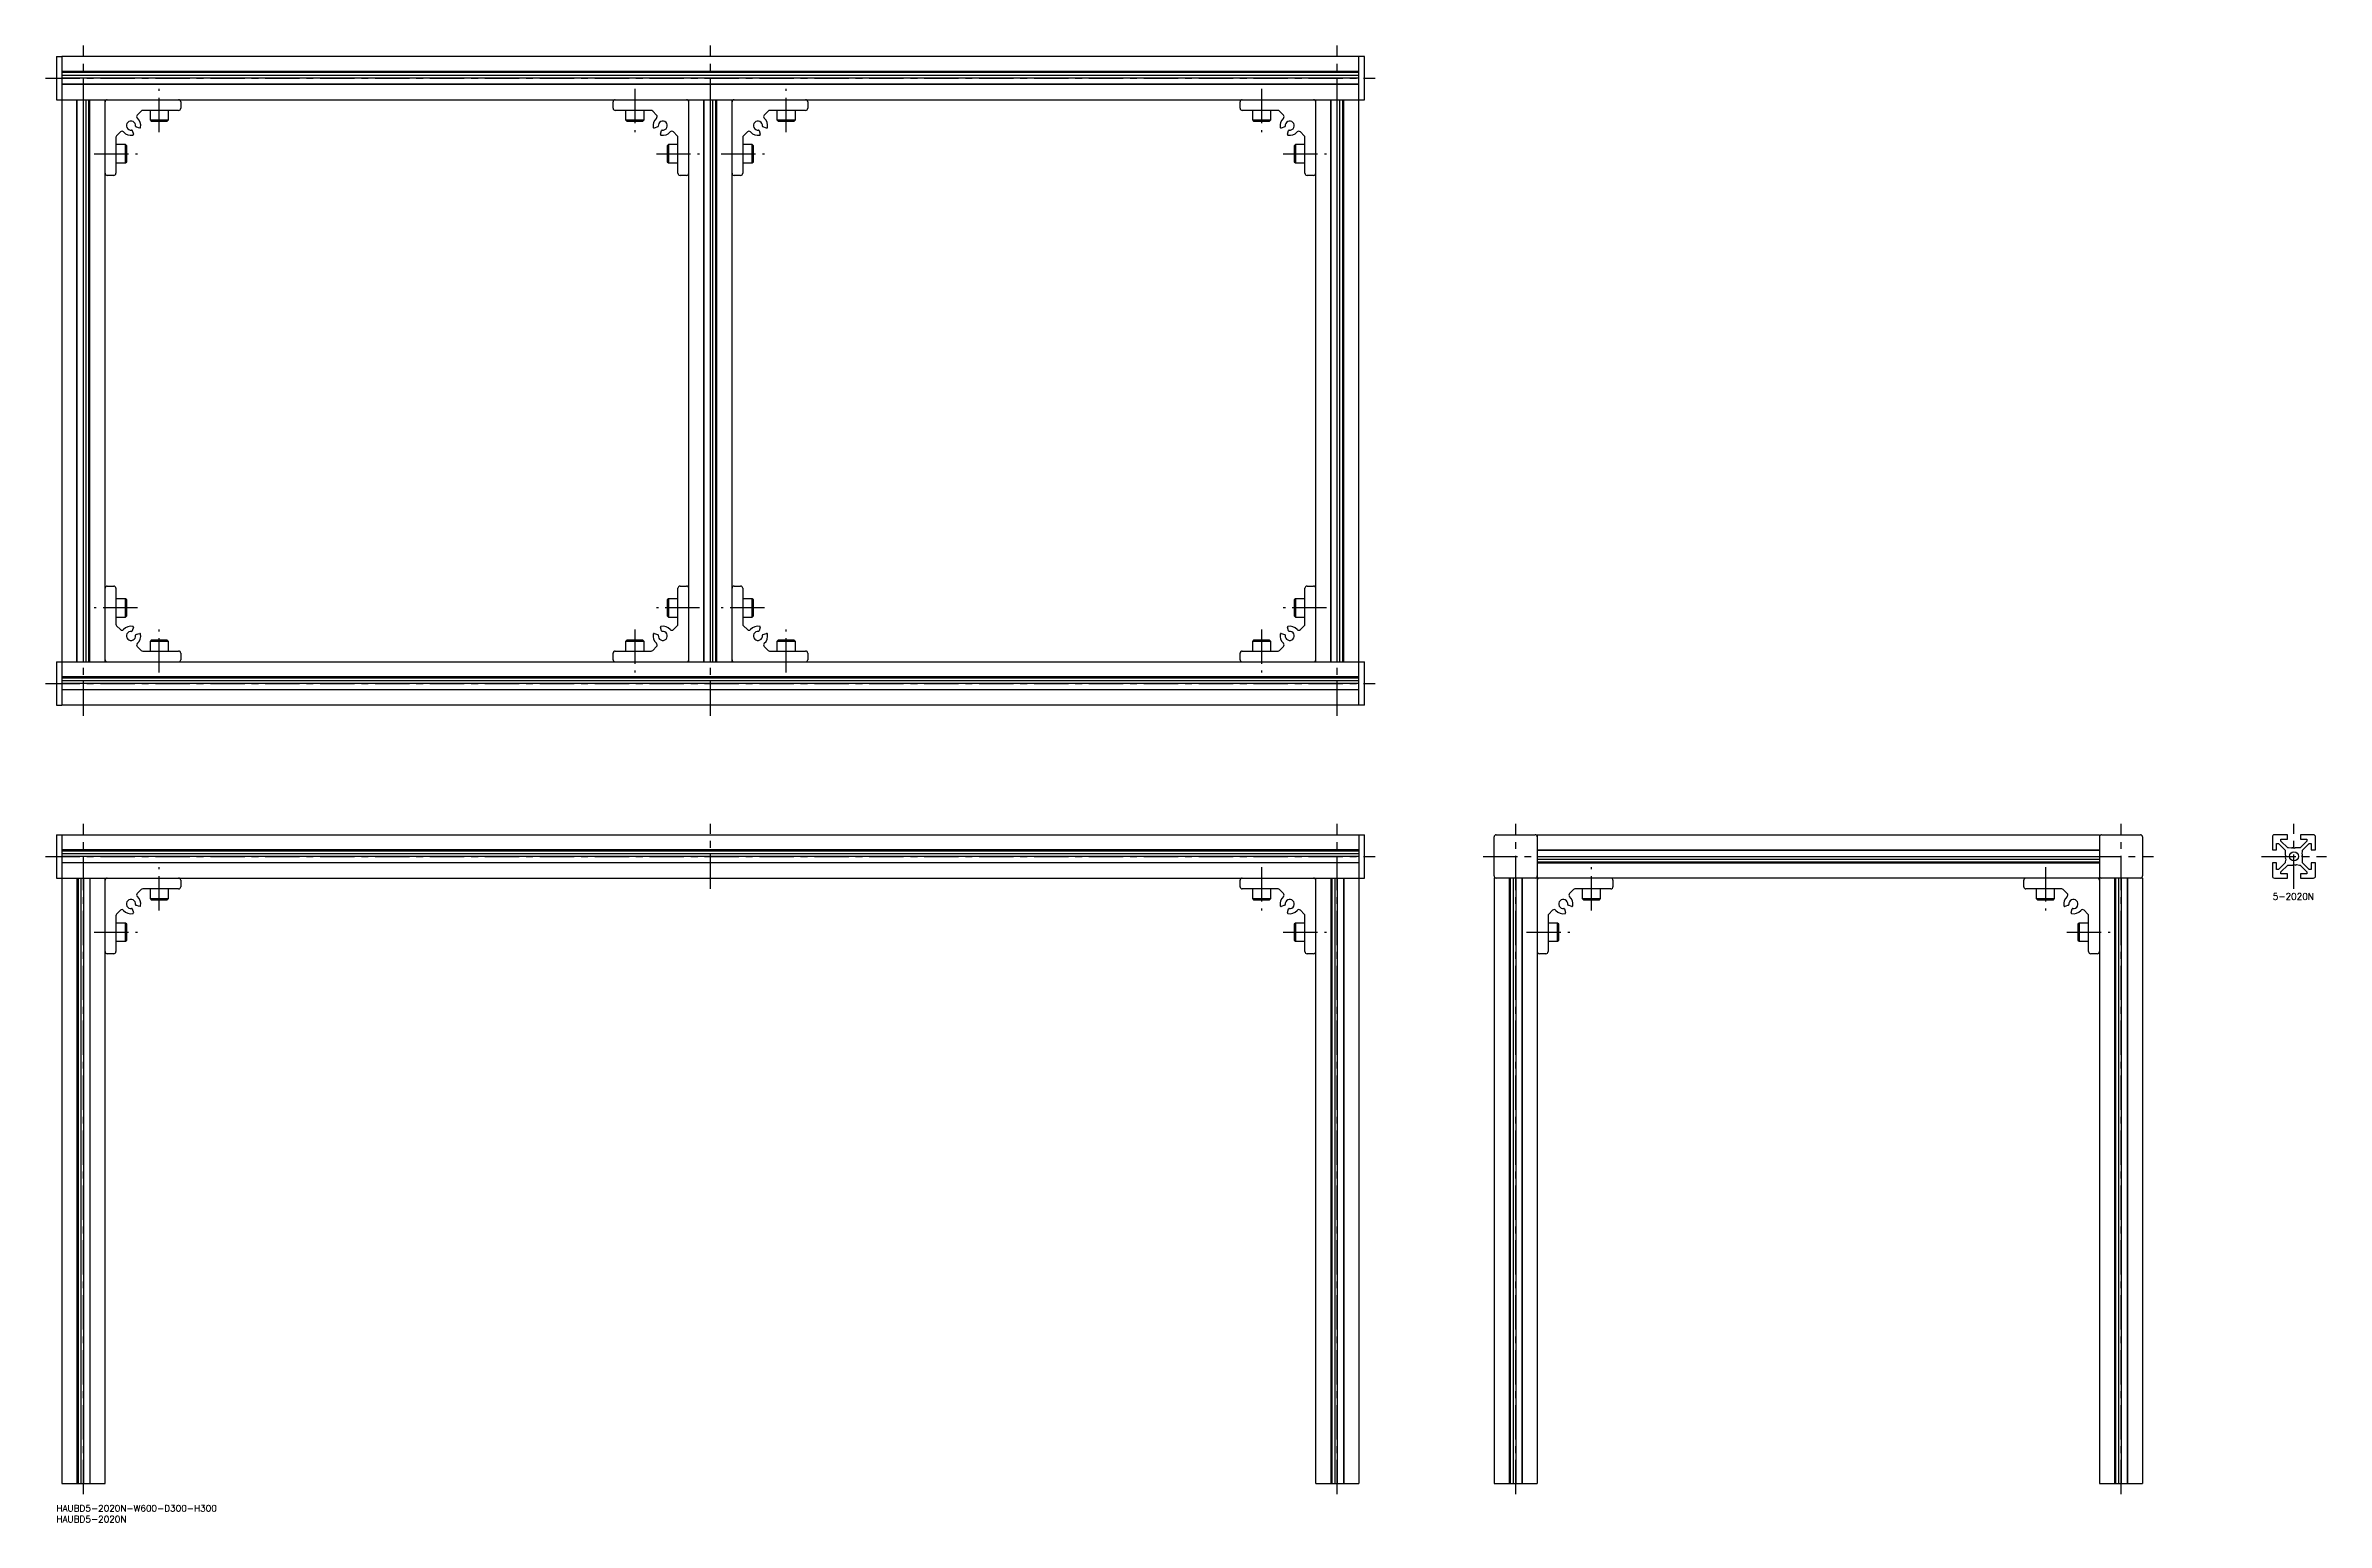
# Model space of a CAD drawing. Extents: x -5 to 1050, y -8 to 675.
import ezdxf

# ---------------------------------------------------------------- set-up
doc = ezdxf.new("R2010")
doc.units = 0
doc.header["$LTSCALE"] = 0.5
doc.linetypes.add('CENTER', pattern=[50.8, 31.75, -6.35, 6.35, -6.35])
for name, color, linetype in [('MSM_CENTER', 1, 'CENTER'), ('MSM_CONTINUOUS', 7, 'CONTINUOUS'), ('MSM_PART_NUMBER', 7, 'CONTINUOUS')]:
    doc.layers.add(name, color=color, linetype=linetype)
doc.styles.get("Standard").update_dxf_attribs({"font": 'txt.shx', "height": 3, "bigfont": 'bigfont.shx'})

# ---------------------------------------------------------------- blocks, each defined once
blk = doc.blocks.new('*U8')
at = {"layer": 'MSM_PART_NUMBER'}
blk.add_text('HAUBD5-2020N-W600-D300-H300', height=3, dxfattribs=at).set_placement((0, -3))
blk = doc.blocks.new('*U9')
at = {"layer": 'MSM_PART_NUMBER'}
blk.add_text('HAUBD5-2020N', height=3, dxfattribs=at).set_placement((0, -8))
blk = doc.blocks.new('*U10')
at = {"layer": 'MSM_PART_NUMBER'}
blk.add_text('5-2020N', height=3, dxfattribs=at).set_placement((1025.2, 280))

msp = doc.modelspace()

# ---------------------------------------------------------------- linework, layer by layer
at = {"layer": 'MSM_CENTER'}
for p, q in [((12.5, 365), (12.5, 675)), ((302.5, 365), (302.5, 675)), ((592.5, 365), (592.5, 675)), ((-5, 660), (610, 660)), ((47.5, 635), (47.5, 655)), ((267.5, 655), (267.5, 635)), ((337.5, 635), (337.5, 655)), ((557.5, 655), (557.5, 635)), ((17.5, 625), (37.5, 625)), ((277.5, 625), (297.5, 625)), ((307.5, 625), (327.5, 625)), ((567.5, 625), (587.5, 625)), ((37.5, 415), (17.5, 415)), ((297.5, 415), (277.5, 415)), ((327.5, 415), (307.5, 415)), ((587.5, 415), (567.5, 415)), ((47.5, 385), (47.5, 405)), ((267.5, 405), (267.5, 385)), ((337.5, 385), (337.5, 405)), ((557.5, 405), (557.5, 385)), ((-5, 380), (610, 380)), ((12.5, 5), (12.5, 315)), ((302.5, 285), (302.5, 315)), ((592.5, 5), (592.5, 315)), ((675, 5), (675, 315)), ((955, 5), (955, 315)), ((1035, 285), (1035, 315)), ((-5, 300), (610, 300)), ((660, 300), (970, 300)), ((1020, 300), (1050, 300)), ((47.5, 275), (47.5, 295)), ((557.5, 295), (557.5, 275)), ((710, 275), (710, 295)), ((920, 295), (920, 275)), ((17.5, 265), (37.5, 265)), ((567.5, 265), (587.5, 265)), ((680, 265), (700, 265)), ((930, 265), (950, 265))]:
    msp.add_line(p, q, dxfattribs=at)
at = {"layer": 'MSM_CONTINUOUS'}
for p, q in [((0, 670), (2.5, 670)), ((0, 670), (0, 650)), ((2.5, 670), (2.5, 370)), ((605, 670), (2.5, 670)), ((602.5, 370), (602.5, 670)), ((605, 650), (605, 670)), ((602.5, 663), (2.5, 663)), ((602.5, 662.9), (2.5, 662.9)), ((602.5, 662.5), (2.5, 662.5)), ((602.5, 661.2), (2.5, 661.2)), ((602.5, 660), (2.5, 660)), ((602.5, 657.1), (2.5, 657.1)), ((602.5, 657), (2.5, 657)), ((0, 650), (605, 650)), ((9.5, 390), (9.5, 650)), ((9.6, 390), (9.6, 650)), ((12.5, 390), (12.5, 650)), ((13.7, 390), (13.7, 650)), ((15, 390), (15, 650)), ((15.4, 390), (15.4, 650)), ((15.5, 390), (15.5, 650)), ((22.5, 390), (22.5, 650)), ((39.2, 644.7), (37.4, 642.9)), ((56.5, 645), (39.9, 645)), ((43.3, 645), (43.3, 640.6)), ((51.8, 640.6), (51.8, 645)), ((57.5, 649), (57.5, 646)), ((257.5, 646), (257.5, 649)), ((275.1, 645), (258.5, 645)), ((263.3, 645), (263.3, 640.6)), ((271.8, 640.6), (271.8, 645)), ((277.6, 642.9), (275.8, 644.7)), ((292.5, 390), (292.5, 650)), ((299.5, 390), (299.5, 650)), ((299.6, 390), (299.6, 650)), ((302.5, 390), (302.5, 650)), ((303.7, 390), (303.7, 650)), ((305, 390), (305, 650)), ((305.4, 390), (305.4, 650)), ((305.5, 390), (305.5, 650)), ((312.5, 390), (312.5, 650)), ((329.2, 644.7), (327.4, 642.9)), ((346.5, 645), (329.9, 645)), ((333.3, 645), (333.3, 640.6)), ((341.8, 640.6), (341.8, 645)), ((347.5, 649), (347.5, 646)), ((547.5, 646), (547.5, 649)), ((565.1, 645), (548.5, 645)), ((553.2, 645), (553.2, 640.6)), ((561.7, 640.6), (561.7, 645)), ((567.6, 642.9), (565.8, 644.7)), ((582.5, 390), (582.5, 650)), ((589.5, 390), (589.5, 650)), ((589.6, 390), (589.6, 650)), ((592.5, 390), (592.5, 650)), ((593.7, 390), (593.7, 650)), ((595, 390), (595, 650)), ((595.4, 390), (595.4, 650)), ((595.5, 390), (595.5, 650)), ((29.6, 635.1), (27.8, 633.3)), ((35.1, 635.7), (35.6, 634)), ((38.5, 636.9), (36.8, 637.4)), ((43.3, 640.6), (43.8, 640)), ((43.3, 640.6), (51.8, 640.6)), ((43.8, 640), (51.2, 640)), ((51.2, 640), (51.8, 640.6)), ((263.3, 640.6), (263.8, 640)), ((263.3, 640.6), (271.8, 640.6)), ((263.8, 640), (271.2, 640)), ((271.2, 640), (271.8, 640.6)), ((278.2, 637.4), (276.5, 636.9)), ((279.4, 634), (279.9, 635.7)), ((287.2, 633.3), (285.4, 635.1)), ((319.6, 635.1), (317.8, 633.3)), ((325.1, 635.7), (325.6, 634)), ((328.5, 636.9), (326.8, 637.4)), ((333.3, 640.6), (333.8, 640)), ((333.3, 640.6), (341.8, 640.6)), ((333.8, 640), (341.2, 640)), ((341.2, 640), (341.8, 640.6)), ((553.2, 640.6), (553.8, 640)), ((553.2, 640.6), (561.7, 640.6)), ((553.8, 640), (561.2, 640)), ((561.2, 640), (561.7, 640.6)), ((568.2, 637.4), (566.5, 636.9)), ((569.4, 634), (569.9, 635.7)), ((577.2, 633.3), (575.4, 635.1)), ((27.5, 632.6), (27.5, 616)), ((31.9, 629.2), (27.5, 629.2)), ((32.5, 628.7), (31.9, 629.2)), ((31.9, 620.8), (31.9, 629.2)), ((32.5, 621.3), (32.5, 628.7)), ((283.1, 629.2), (282.5, 628.7)), ((282.5, 628.7), (282.5, 621.3)), ((287.5, 629.2), (283.1, 629.2)), ((283.1, 629.2), (283.1, 620.8)), ((287.5, 616), (287.5, 632.6)), ((317.5, 632.6), (317.5, 616)), ((321.9, 629.2), (317.5, 629.2)), ((322.5, 628.7), (321.9, 629.2)), ((321.9, 620.8), (321.9, 629.2)), ((322.5, 621.3), (322.5, 628.7)), ((573.1, 629.2), (572.5, 628.7)), ((572.5, 628.7), (572.5, 621.3)), ((577.5, 629.2), (573.1, 629.2)), ((573.1, 629.2), (573.1, 620.8)), ((577.5, 616), (577.5, 632.6)), ((26.5, 615), (23.5, 615)), ((27.5, 620.8), (31.9, 620.8)), ((31.9, 620.8), (32.5, 621.3)), ((282.5, 621.3), (283.1, 620.8)), ((283.1, 620.8), (287.5, 620.8)), ((291.5, 615), (288.5, 615)), ((316.5, 615), (313.5, 615)), ((317.5, 620.8), (321.9, 620.8)), ((321.9, 620.8), (322.5, 621.3)), ((572.5, 621.3), (573.1, 620.8)), ((573.1, 620.8), (577.5, 620.8)), ((581.5, 615), (578.5, 615)), ((23.5, 425), (26.5, 425)), ((27.5, 424), (27.5, 407.4)), ((287.5, 407.4), (287.5, 424)), ((288.5, 425), (291.5, 425)), ((313.5, 425), (316.5, 425)), ((317.5, 424), (317.5, 407.4)), ((577.5, 407.4), (577.5, 424)), ((578.5, 425), (581.5, 425)), ((31.9, 419.2), (27.5, 419.2)), ((32.5, 418.7), (31.9, 419.2)), ((31.9, 410.7), (31.9, 419.2)), ((32.5, 411.3), (32.5, 418.7)), ((283.1, 419.2), (282.5, 418.7)), ((282.5, 418.7), (282.5, 411.3)), ((287.5, 419.2), (283.1, 419.2)), ((283.1, 419.2), (283.1, 410.7)), ((321.9, 419.2), (317.5, 419.2)), ((322.5, 418.7), (321.9, 419.2)), ((321.9, 410.7), (321.9, 419.2)), ((322.5, 411.3), (322.5, 418.7)), ((573.1, 419.2), (572.5, 418.7)), ((572.5, 418.7), (572.5, 411.3)), ((577.5, 419.2), (573.1, 419.2)), ((573.1, 419.2), (573.1, 410.7)), ((27.5, 410.7), (31.9, 410.7)), ((27.8, 406.7), (29.6, 404.9)), ((31.9, 410.7), (32.5, 411.3)), ((35.6, 406), (35.1, 404.3)), ((36.8, 402.6), (38.5, 403.1)), ((276.5, 403.1), (278.2, 402.6)), ((279.9, 404.3), (279.4, 406)), ((282.5, 411.3), (283.1, 410.7)), ((283.1, 410.7), (287.5, 410.7)), ((285.4, 404.9), (287.2, 406.7)), ((317.5, 410.7), (321.9, 410.7)), ((317.8, 406.7), (319.6, 404.9)), ((321.9, 410.7), (322.5, 411.3)), ((325.6, 406), (325.1, 404.3)), ((326.8, 402.6), (328.5, 403.1)), ((566.5, 403.1), (568.2, 402.6)), ((569.9, 404.3), (569.4, 406)), ((572.5, 411.3), (573.1, 410.7)), ((573.1, 410.7), (577.5, 410.7)), ((575.4, 404.9), (577.2, 406.7)), ((37.4, 397.1), (39.2, 395.3)), ((39.9, 395), (56.5, 395)), ((43.8, 400), (43.3, 399.4)), ((43.3, 399.4), (43.3, 395)), ((51.8, 399.4), (43.3, 399.4)), ((51.2, 400), (43.8, 400)), ((51.8, 399.4), (51.2, 400)), ((51.8, 395), (51.8, 399.4)), ((57.5, 394), (57.5, 391)), ((257.5, 391), (257.5, 394)), ((258.5, 395), (275.1, 395)), ((263.8, 400), (263.3, 399.4)), ((263.3, 399.4), (263.3, 395)), ((271.8, 399.4), (263.3, 399.4)), ((271.2, 400), (263.8, 400)), ((271.8, 399.4), (271.2, 400)), ((271.8, 395), (271.8, 399.4)), ((275.8, 395.3), (277.6, 397.1)), ((327.4, 397.1), (329.2, 395.3)), ((329.9, 395), (346.5, 395)), ((333.8, 400), (333.3, 399.4)), ((333.3, 399.4), (333.3, 395)), ((341.8, 399.4), (333.3, 399.4)), ((341.2, 400), (333.8, 400)), ((341.8, 399.4), (341.2, 400)), ((341.8, 395), (341.8, 399.4)), ((347.5, 394), (347.5, 391)), ((547.5, 391), (547.5, 394)), ((548.5, 395), (565.1, 395)), ((553.8, 400), (553.2, 399.4)), ((553.2, 399.4), (553.2, 395)), ((561.7, 399.4), (553.2, 399.4)), ((561.2, 400), (553.8, 400)), ((561.7, 399.4), (561.2, 400)), ((561.7, 395), (561.7, 399.4)), ((565.8, 395.3), (567.6, 397.1)), ((0, 390), (605, 390)), ((0, 390), (0, 370)), ((602.5, 383), (2.5, 383)), ((602.5, 382.9), (2.5, 382.9)), ((602.5, 382.5), (2.5, 382.5)), ((602.5, 381.2), (2.5, 381.2)), ((602.5, 380), (2.5, 380)), ((605, 370), (605, 390)), ((0, 370), (2.5, 370)), ((602.5, 377.1), (2.5, 377.1)), ((602.5, 377), (2.5, 377)), ((605, 370), (2.5, 370)), ((0, 310), (0, 290)), ((0, 310), (605, 310)), ((2.5, 310), (2.5, 290)), ((602.5, 310), (602.5, 10)), ((605, 290), (605, 310)), ((665, 291), (665, 309)), ((666, 310), (684, 310)), ((685, 310), (685, 10)), ((685, 310), (945, 310)), ((945, 310), (945, 10)), ((946, 310), (964, 310)), ((965, 309), (965, 291)), ((1025, 309), (1025, 303)), ((1032, 310), (1026, 310)), ((1027, 303), (1027, 306)), ((1027, 306), (1027.9, 306)), ((1027.9, 306), (1031, 302.9)), ((1029, 307.1), (1029, 308)), ((1029, 308), (1032, 308)), ((1032.1, 304), (1029, 307.1)), ((1032, 308), (1032, 310)), ((1041, 307.1), (1037.9, 304)), ((1044, 310), (1038, 310)), ((1038, 310), (1038, 308)), ((1038, 308), (1041, 308)), ((1039, 302.9), (1042.1, 306)), ((1041, 308), (1041, 307.1)), ((1042.1, 306), (1043, 306)), ((1043, 306), (1043, 303)), ((1045, 303), (1045, 309)), ((602.5, 303), (2.5, 303)), ((602.5, 302.9), (2.5, 302.9)), ((602.5, 302.5), (2.5, 302.5)), ((602.5, 301.2), (2.5, 301.2)), ((602.5, 300), (2.5, 300)), ((602.5, 297.1), (2.5, 297.1)), ((602.5, 297), (2.5, 297)), ((685, 303), (945, 303)), ((685, 302.9), (945, 302.9)), ((685, 300), (945, 300)), ((685, 298.8), (945, 298.8)), ((685, 297.5), (945, 297.5)), ((685, 297.1), (945, 297.1)), ((685, 297), (945, 297)), ((1025, 303), (1027, 303)), ((1027, 297), (1025, 297)), ((1025, 297), (1025, 291)), ((1027, 294), (1027, 297)), ((1031, 297.1), (1027.9, 294)), ((1029, 292.9), (1032.1, 296)), ((1031, 302.9), (1031, 300.7)), ((1031.2, 298.8), (1031, 297.5)), ((1031, 297.5), (1031, 297.1)), ((1031.1, 300.4), (1031.3, 300)), ((1031.3, 300), (1031.1, 299.6)), ((1031.1, 299.1), (1031.2, 298.8)), ((1032.5, 304), (1032.1, 304)), ((1032.1, 296), (1034.3, 296)), ((1033.8, 303.8), (1032.5, 304)), ((1034.1, 303.9), (1033.8, 303.8)), ((1035, 303.7), (1034.6, 303.9)), ((1034.6, 296.1), (1035, 296.3)), ((1035.4, 303.9), (1035, 303.7)), ((1035, 296.3), (1035.4, 296.1)), ((1037.9, 304), (1035.7, 304)), ((1035.9, 296.1), (1036.2, 296.2)), ((1036.2, 296.2), (1037.5, 296)), ((1037.5, 296), (1037.9, 296)), ((1037.9, 296), (1041, 292.9)), ((1038.7, 300), (1038.9, 300.4)), ((1038.9, 299.6), (1038.7, 300)), ((1038.8, 301.2), (1039, 302.5)), ((1038.9, 300.9), (1038.8, 301.2)), ((1039, 302.5), (1039, 302.9)), ((1039, 297.1), (1039, 299.3)), ((1042.1, 294), (1039, 297.1)), ((1043, 303), (1045, 303)), ((1045, 297), (1043, 297)), ((1043, 297), (1043, 294)), ((1045, 291), (1045, 297)), ((0, 290), (605, 290)), ((2.5, 290), (2.5, 10)), ((9.5, 290), (9.5, 10)), ((9.6, 290), (9.6, 10)), ((10, 290), (10, 10)), ((11.3, 290), (11.3, 10)), ((12.5, 290), (12.5, 10)), ((15.4, 290), (15.4, 10)), ((15.5, 290), (15.5, 10)), ((22.5, 10), (22.5, 290)), ((56.5, 285), (39.9, 285)), ((43.3, 285), (43.3, 280.6)), ((51.8, 280.6), (51.8, 285)), ((57.5, 289), (57.5, 286)), ((547.5, 286), (547.5, 289)), ((565.1, 285), (548.5, 285)), ((553.2, 285), (553.2, 280.6)), ((561.7, 280.6), (561.7, 285)), ((582.5, 10), (582.5, 290)), ((589.5, 290), (589.5, 10)), ((589.6, 290), (589.6, 10)), ((590, 290), (590, 10)), ((591.3, 290), (591.3, 10)), ((592.5, 290), (592.5, 10)), ((595.4, 290), (595.4, 10)), ((595.5, 290), (595.5, 10)), ((965, 290), (665, 290)), ((665, 290), (665, 10)), ((672, 290), (672, 10)), ((672.1, 290), (672.1, 10)), ((672.5, 290), (672.5, 10)), ((673.8, 290), (673.8, 10)), ((675, 290), (675, 10)), ((677.9, 290), (677.9, 10)), ((678, 290), (678, 10)), ((719, 285), (702.4, 285)), ((705.8, 285), (705.8, 280.6)), ((714.2, 280.6), (714.2, 285)), ((720, 289), (720, 286)), ((910, 286), (910, 289)), ((927.6, 285), (911, 285)), ((915.8, 285), (915.8, 280.6)), ((924.2, 280.6), (924.2, 285)), ((952, 290), (952, 10)), ((952.1, 290), (952.1, 10)), ((952.5, 290), (952.5, 10)), ((953.8, 290), (953.8, 10)), ((955, 290), (955, 10)), ((957.9, 290), (957.9, 10)), ((958, 290), (958, 10)), ((965, 290), (965, 10)), ((1026, 290), (1032, 290)), ((1027.9, 294), (1027, 294)), ((1029, 292), (1029, 292.9)), ((1032, 292), (1029, 292)), ((1032, 290), (1032, 292)), ((1038, 292), (1038, 290)), ((1041, 292), (1038, 292)), ((1038, 290), (1044, 290)), ((1041, 292.9), (1041, 292)), ((1043, 294), (1042.1, 294)), ((29.6, 275.1), (27.8, 273.3)), ((35.1, 275.7), (35.6, 274)), ((38.5, 276.9), (36.8, 277.4)), ((39.2, 284.7), (37.4, 282.9)), ((43.3, 280.6), (43.8, 280)), ((43.3, 280.6), (51.8, 280.6)), ((43.8, 280), (51.2, 280)), ((51.2, 280), (51.8, 280.6)), ((553.2, 280.6), (553.8, 280)), ((553.2, 280.6), (561.7, 280.6)), ((553.8, 280), (561.2, 280)), ((561.2, 280), (561.7, 280.6)), ((567.6, 282.9), (565.8, 284.7)), ((568.2, 277.4), (566.5, 276.9)), ((569.4, 274), (569.9, 275.7)), ((577.2, 273.3), (575.4, 275.1)), ((692.1, 275.1), (690.3, 273.3)), ((697.6, 275.7), (698.1, 274)), ((701, 276.9), (699.3, 277.4)), ((701.7, 284.7), (699.9, 282.9)), ((705.8, 280.6), (706.3, 280)), ((705.8, 280.6), (714.2, 280.6)), ((706.3, 280), (713.7, 280)), ((713.7, 280), (714.2, 280.6)), ((915.8, 280.6), (916.3, 280)), ((915.8, 280.6), (924.2, 280.6)), ((916.3, 280), (923.7, 280)), ((923.7, 280), (924.2, 280.6)), ((930.1, 282.9), (928.3, 284.7)), ((930.7, 277.4), (929, 276.9)), ((931.9, 274), (932.4, 275.7)), ((939.7, 273.3), (937.9, 275.1)), ((27.5, 272.6), (27.5, 256)), ((31.9, 269.2), (27.5, 269.2)), ((32.5, 268.7), (31.9, 269.2)), ((31.9, 260.8), (31.9, 269.2)), ((32.5, 261.3), (32.5, 268.7)), ((573.1, 269.2), (572.5, 268.7)), ((572.5, 268.7), (572.5, 261.3)), ((577.5, 269.2), (573.1, 269.2)), ((573.1, 269.2), (573.1, 260.8)), ((577.5, 256), (577.5, 272.6)), ((690, 272.6), (690, 256)), ((694.4, 269.2), (690, 269.2)), ((695, 268.7), (694.4, 269.2)), ((694.4, 260.8), (694.4, 269.2)), ((695, 261.3), (695, 268.7)), ((935.6, 269.2), (935, 268.7)), ((935, 268.7), (935, 261.3)), ((940, 269.2), (935.6, 269.2)), ((935.6, 269.2), (935.6, 260.8)), ((940, 256), (940, 272.6)), ((26.5, 255), (23.5, 255)), ((27.5, 260.8), (31.9, 260.8)), ((31.9, 260.8), (32.5, 261.3)), ((572.5, 261.3), (573.1, 260.8)), ((573.1, 260.8), (577.5, 260.8)), ((581.5, 255), (578.5, 255)), ((689, 255), (686, 255)), ((690, 260.8), (694.4, 260.8)), ((694.4, 260.8), (695, 261.3)), ((935, 261.3), (935.6, 260.8)), ((935.6, 260.8), (940, 260.8)), ((944, 255), (941, 255)), ((2.5, 10), (22.5, 10)), ((582.5, 10), (602.5, 10)), ((665, 10), (685, 10)), ((945, 10), (965, 10))]:
    msp.add_line(p, q, dxfattribs=at)
msp.add_circle((1035, 300), 2.1, dxfattribs=at)
for centre, radius, start, end in [((23.5, 649), 1, 90, 180), ((39.9, 644), 1, 90, 135), ((56.5, 649), 1, 0, 90), ((56.5, 646), 1, 270, 0), ((258.5, 649), 1, 90, 180), ((258.5, 646), 1, 180, 270), ((275.1, 644), 1, 45, 90), ((291.5, 649), 1, 0, 90), ((313.5, 649), 1, 90, 180), ((329.9, 644), 1, 90, 135), ((346.5, 649), 1, 0, 90), ((346.5, 646), 1, 270, 0), ((548.5, 649), 1, 90, 180), ((548.5, 646), 1, 180, 270), ((565.1, 644), 1, 45, 90), ((581.5, 649), 1, 0, 90), ((28.5, 632.6), 1, 135, 180), ((30.3, 634.4), 1, 40.6809, 135), ((34.5, 638), 4.5, 220.6809, 280.904), ((34.5, 638), 2.1, 352.1808, 277.8192), ((34.8, 635.6), 0.3, 15, 97.8192), ((35.3, 633.9), 0.3, 280.904, 15), ((36.9, 637.7), 0.3, 172.1808, 255), ((38.1, 642.2), 1, 135, 229.3191), ((34.5, 638), 4.5, 349.096, 49.3191), ((38.6, 637.2), 0.3, 255, 349.0961), ((280.5, 638), 4.5, 130.6809, 190.904), ((276.4, 637.2), 0.3, 190.904, 285), ((276.9, 642.2), 1, 310.6809, 45), ((278.1, 637.7), 0.3, 285, 7.8192), ((280.5, 638), 2.1, 262.1808, 187.8192), ((279.7, 633.9), 0.3, 165, 259.0961), ((280.5, 638), 4.5, 259.096, 319.3191), ((280.2, 635.6), 0.3, 82.1808, 165), ((284.7, 634.4), 1, 45, 139.3191), ((286.5, 632.6), 1, 0, 45), ((318.5, 632.6), 1, 135, 180), ((320.3, 634.4), 1, 40.6809, 135), ((324.5, 638), 4.5, 220.6809, 280.904), ((324.5, 638), 2.1, 352.1808, 277.8192), ((324.8, 635.6), 0.3, 15, 97.8192), ((325.3, 633.9), 0.3, 280.904, 15), ((326.9, 637.7), 0.3, 172.1808, 255), ((328.1, 642.2), 1, 135, 229.3191), ((324.5, 638), 4.5, 349.096, 49.3191), ((328.6, 637.2), 0.3, 255, 349.0961), ((570.5, 638), 4.5, 130.6809, 190.904), ((566.4, 637.2), 0.3, 190.904, 285), ((566.9, 642.2), 1, 310.6809, 45), ((568.1, 637.7), 0.3, 285, 7.8192), ((570.5, 638), 2.1, 262.1808, 187.8192), ((569.7, 633.9), 0.3, 165, 259.0961), ((570.5, 638), 4.5, 259.096, 319.3191), ((570.2, 635.6), 0.3, 82.1808, 165), ((574.7, 634.4), 1, 45, 139.3191), ((576.5, 632.6), 1, 0, 45), ((23.5, 616), 1, 180, 270), ((26.5, 616), 1, 270, 0), ((288.5, 616), 1, 180, 270), ((291.5, 616), 1, 270, 0), ((313.5, 616), 1, 180, 270), ((316.5, 616), 1, 270, 0), ((578.5, 616), 1, 180, 270), ((581.5, 616), 1, 270, 0), ((23.5, 424), 1, 90, 180), ((26.5, 424), 1, 0, 90), ((288.5, 424), 1, 90, 180), ((291.5, 424), 1, 0, 90), ((313.5, 424), 1, 90, 180), ((316.5, 424), 1, 0, 90), ((578.5, 424), 1, 90, 180), ((581.5, 424), 1, 0, 90), ((28.5, 407.4), 1, 180, 225), ((30.3, 405.6), 1, 225, 319.3191), ((34.5, 402), 4.5, 79.096, 139.3191), ((34.5, 402), 2.1, 82.1808, 7.8192), ((34.8, 404.4), 0.3, 262.1808, 345), ((35.3, 406.1), 0.3, 345, 79.0961), ((36.9, 402.3), 0.3, 105, 187.8192), ((34.5, 402), 4.5, 310.6809, 10.904), ((38.6, 402.8), 0.3, 10.904, 105), ((280.5, 402), 4.5, 169.096, 229.3191), ((276.4, 402.8), 0.3, 75, 169.0961), ((278.1, 402.3), 0.3, 352.1808, 75), ((280.5, 402), 2.1, 172.1808, 97.8192), ((279.7, 406.1), 0.3, 100.904, 195), ((280.5, 402), 4.5, 40.6809, 100.904), ((280.2, 404.4), 0.3, 195, 277.8192), ((284.7, 405.6), 1, 220.6809, 315), ((286.5, 407.4), 1, 315, 0), ((318.5, 407.4), 1, 180, 225), ((320.3, 405.6), 1, 225, 319.3191), ((324.5, 402), 4.5, 79.096, 139.3191), ((324.5, 402), 2.1, 82.1808, 7.8192), ((324.8, 404.4), 0.3, 262.1808, 345), ((325.3, 406.1), 0.3, 345, 79.0961), ((326.9, 402.3), 0.3, 105, 187.8192), ((324.5, 402), 4.5, 310.6809, 10.904), ((328.6, 402.8), 0.3, 10.904, 105), ((570.5, 402), 4.5, 169.096, 229.3191), ((566.4, 402.8), 0.3, 75, 169.0961), ((568.1, 402.3), 0.3, 352.1808, 75), ((570.5, 402), 2.1, 172.1808, 97.8192), ((569.7, 406.1), 0.3, 100.904, 195), ((570.5, 402), 4.5, 40.6809, 100.904), ((570.2, 404.4), 0.3, 195, 277.8192), ((574.7, 405.6), 1, 220.6809, 315), ((576.5, 407.4), 1, 315, 0), ((23.5, 391), 1, 180, 270), ((38.1, 397.8), 1, 130.6809, 225), ((39.9, 396), 1, 225, 270), ((56.5, 394), 1, 0, 90), ((56.5, 391), 1, 270, 0), ((258.5, 394), 1, 90, 180), ((258.5, 391), 1, 180, 270), ((275.1, 396), 1, 270, 315), ((276.9, 397.8), 1, 315, 49.3191), ((291.5, 391), 1, 270, 0), ((313.5, 391), 1, 180, 270), ((328.1, 397.8), 1, 130.6809, 225), ((329.9, 396), 1, 225, 270), ((346.5, 394), 1, 0, 90), ((346.5, 391), 1, 270, 0), ((548.5, 394), 1, 90, 180), ((548.5, 391), 1, 180, 270), ((565.1, 396), 1, 270, 315), ((566.9, 397.8), 1, 315, 49.3191), ((581.5, 391), 1, 270, 0), ((666, 309), 1, 90, 180), ((684, 309), 1, 0, 90), ((946, 309), 1, 90, 180), ((964, 309), 1, 0, 90), ((1026, 309), 1, 90, 180), ((1044, 309), 1, 0, 90), ((1031.5, 300.7), 0.5, 180, 210), ((1031.5, 299.3), 0.5, 150, 210), ((1034.3, 303.5), 0.5, 60, 120), ((1034.3, 296.5), 0.5, 270, 300), ((1035.7, 303.5), 0.5, 90, 120), ((1035.7, 296.5), 0.5, 240, 300), ((1038.5, 300.7), 0.5, 330, 30), ((1038.5, 299.3), 0.5, 0, 30), ((23.5, 289), 1, 90, 180), ((39.9, 284), 1, 90, 135), ((56.5, 289), 1, 0, 90), ((56.5, 286), 1, 270, 0), ((548.5, 289), 1, 90, 180), ((548.5, 286), 1, 180, 270), ((565.1, 284), 1, 45, 90), ((581.5, 289), 1, 0, 90), ((666, 291), 1, 180, 270), ((684, 291), 1, 270, 0), ((686, 289), 1, 90, 180), ((702.4, 284), 1, 90, 135), ((719, 289), 1, 0, 90), ((719, 286), 1, 270, 0), ((911, 289), 1, 90, 180), ((911, 286), 1, 180, 270), ((927.6, 284), 1, 45, 90), ((944, 289), 1, 0, 90), ((946, 291), 1, 180, 270), ((964, 291), 1, 270, 0), ((1026, 291), 1, 180, 270), ((1044, 291), 1, 270, 0), ((30.3, 274.4), 1, 40.6809, 135), ((34.5, 278), 4.5, 220.6809, 280.904), ((34.5, 278), 2.1, 352.1808, 277.8192), ((34.8, 275.6), 0.3, 15, 97.8192), ((36.9, 277.7), 0.3, 172.1808, 255), ((38.1, 282.2), 1, 135, 229.3191), ((34.5, 278), 4.5, 349.096, 49.3191), ((38.6, 277.2), 0.3, 255, 349.0961), ((570.5, 278), 4.5, 130.6809, 190.904), ((566.4, 277.2), 0.3, 190.904, 285), ((566.9, 282.2), 1, 310.6809, 45), ((568.1, 277.7), 0.3, 285, 7.8192), ((570.5, 278), 2.1, 262.1808, 187.8192), ((570.5, 278), 4.5, 259.096, 319.3191), ((570.2, 275.6), 0.3, 82.1808, 165), ((574.7, 274.4), 1, 45, 139.3191), ((692.8, 274.4), 1, 40.6809, 135), ((697, 278), 4.5, 220.6809, 280.904), ((697, 278), 2.1, 352.1808, 277.8192), ((697.3, 275.6), 0.3, 15, 97.8192), ((699.4, 277.7), 0.3, 172.1808, 255), ((700.6, 282.2), 1, 135, 229.3191), ((697, 278), 4.5, 349.096, 49.3191), ((701.1, 277.2), 0.3, 255, 349.0961), ((933, 278), 4.5, 130.6809, 190.904), ((928.9, 277.2), 0.3, 190.904, 285), ((929.4, 282.2), 1, 310.6809, 45), ((930.6, 277.7), 0.3, 285, 7.8192), ((933, 278), 2.1, 262.1808, 187.8192), ((933, 278), 4.5, 259.096, 319.3191), ((932.7, 275.6), 0.3, 82.1808, 165), ((937.2, 274.4), 1, 45, 139.3191), ((28.5, 272.6), 1, 135, 180), ((35.3, 273.9), 0.3, 280.904, 15), ((569.7, 273.9), 0.3, 165, 259.0961), ((576.5, 272.6), 1, 0, 45), ((691, 272.6), 1, 135, 180), ((697.8, 273.9), 0.3, 280.904, 15), ((932.2, 273.9), 0.3, 165, 259.0961), ((939, 272.6), 1, 0, 45), ((23.5, 256), 1, 180, 270), ((26.5, 256), 1, 270, 0), ((578.5, 256), 1, 180, 270), ((581.5, 256), 1, 270, 0), ((686, 256), 1, 180, 270), ((689, 256), 1, 270, 0), ((941, 256), 1, 180, 270), ((944, 256), 1, 270, 0)]:
    msp.add_arc(centre, radius, start, end, dxfattribs=at)

# ---------------------------------------------------------------- block references
for name in ['*U10', '*U8', '*U9']:
    msp.add_blockref(name, (0, 0), dxfattribs=at)

doc.saveas('drawing.dxf')
